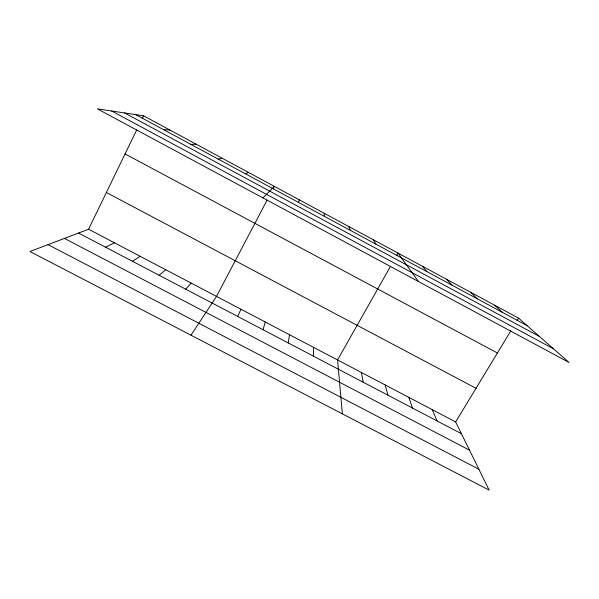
<?xml version="1.0" encoding="UTF-8"?>
<svg xmlns="http://www.w3.org/2000/svg" width="599" height="599" viewBox="0 0 599 599"><rect width="100%" height="100%" fill="white"/><g stroke="black" fill="none" stroke-linecap="round" stroke-linejoin="round"><path stroke-width="0.9" d="M313.404 356.12L313.591 347.368M288.284 342.957L289.504 334.721M263.036 329.727L265.297 322.015M298.497 202.402L299.328 199.849M237.653 316.422L240.97 309.241M88.577 229.23L455.644 421.951L489.151 490.139L29.95 251.498L88.577 229.23L136.684 129.968M142.337 118.303L143.55 115.809L518.547 318.114L569.05 362.477L97.352 108.861L143.55 115.809M267.124 200.096L216.516 296.4L190.984 335.185M273.069 188.79L274.342 186.364L262.946 197.895M390.458 266.413L337.559 359.954L342.373 413.864M396.665 255.436L397.998 253.078L418.446 281.5M455.644 421.951L510.827 330.858M517.102 320.502L518.547 318.114M185.712 289.197L191.193 283.11M159.139 275.27L165.743 269.745M132.424 261.269L140.159 256.312M105.566 247.192L114.439 242.805M245.365 173.755L248.458 172.407M218.178 159.094L222.439 158.368M190.841 144.352L196.285 144.254M163.347 129.534L169.989 130.073M48.032 244.632L478.886 469.249M64.437 238.402L469.519 450.186M78.559 233.041L461.417 433.698M106.382 192.504L476.033 388.302M125.064 153.943L497.417 353.006M111.676 111.01L553.506 348.82M135.696 114.626L527.202 325.714M124.607 112.956L539.377 336.413M494.684 305.243L502.321 312.304M470.694 292.297L477.313 298.819M446.584 279.291L452.178 285.266M422.355 266.218L426.9 271.639M373.521 239.877L375.947 244.167M432.261 409.671L437.06 420.94M348.918 226.602L350.273 230.316M408.758 397.339L412.584 408.106M385.142 384.94L387.98 395.213M361.414 372.481L363.249 382.252M324.186 213.259L324.448 216.396"/></g></svg>
